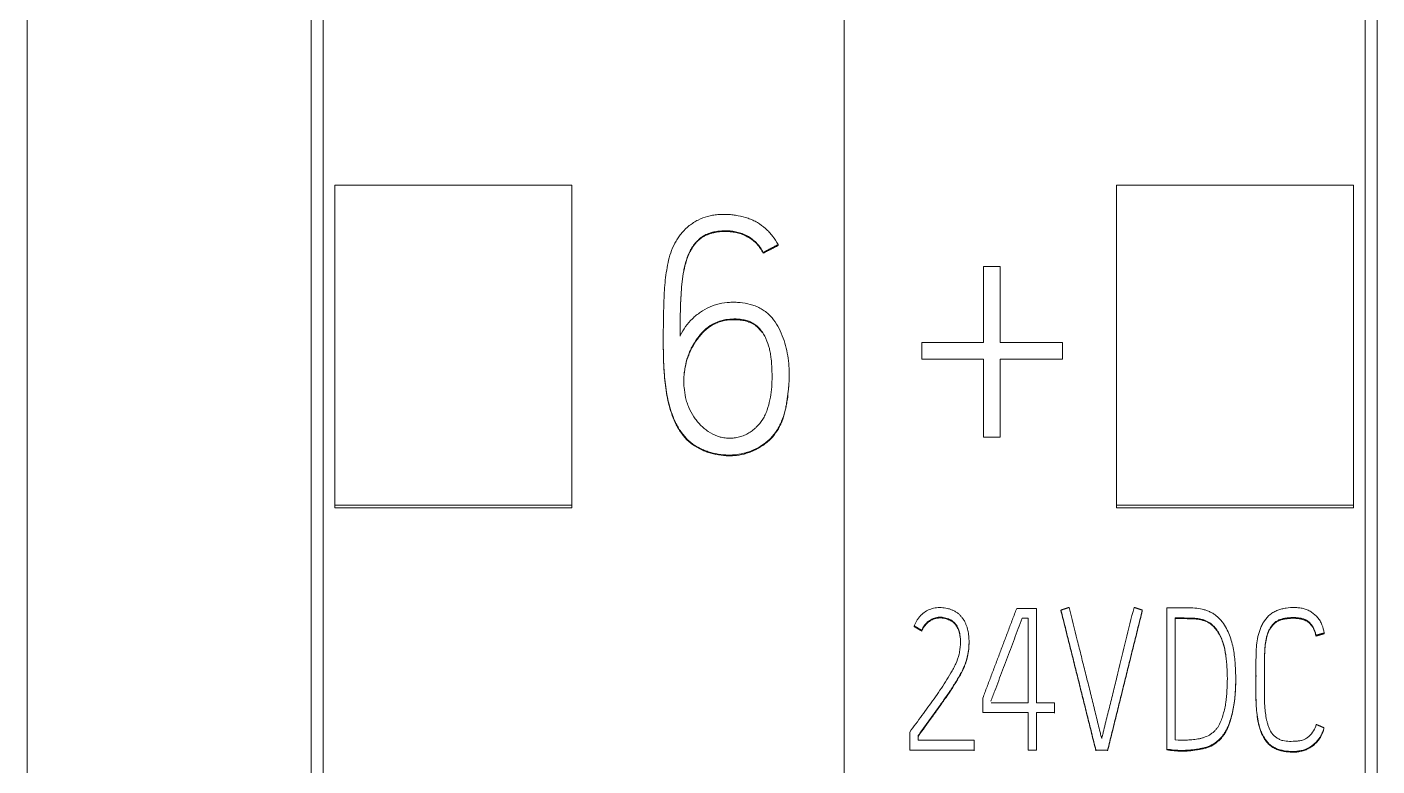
# Model space of a CAD drawing. Header units: millimetres. Extents: x 4134 to 7422, y 1400 to 3585.
# Drawn here: x 6000.95 to 6012.35, y 3308.75 to 3314.99 of the extents above; entities that cross this region are included whole.
import ezdxf

# ---------------------------------------------------------------- set-up
doc = ezdxf.new("R2010")
doc.units = ezdxf.units.MM
doc.layers.add('000-PI-Oprema', color=30, linetype='Continuous', lineweight=5)

# ---------------------------------------------------------------- blocks, each defined once
blk = doc.blocks.new('S7-1500 AI HS - 6ES7531-7NF10-0AB0')
at = {"layer": '000-PI-Oprema', "color": 0, "linetype": 'ByBlock', "lineweight": 0}
for p, q in [((34.8, 134.681), (34.8, 21.262)), ((30.4, 23.585), (30.4, 132.4)), ((30.5, 85.17), (30.5, 87.872)), ((30.5, 87.872), (32.5, 87.872)), ((32.5, 85.17), (32.5, 87.872)), ((34.244, 87.371), (34.244, 87.364)), ((34.116, 87.304), (34.116, 87.298)), ((33.273, 86.566), (33.273, 86.56)), ((34.336, 86.267), (34.336, 86.273)), ((30.5, 85.149), (30.5, 85.17)), ((30.5, 85.17), (32.5, 85.17)), ((32.5, 85.149), (32.5, 85.17)), ((30.5, 85.149), (32.5, 85.149))]:
    blk.add_line(p, q, dxfattribs=at)
for points, knots in [([(30.3, 23.299), (30.3, 26.64), (30.3, 34.605), (30.3, 47.245), (30.3, 62.731), (30.3, 77.025), (30.3, 91.235), (30.3, 105.802), (30.3, 119.972), (30.3, 129.542), (30.3, 132.586)], [0, 0, 0, 0, 0.091483, 0.21812, 0.346206, 0.515858, 0.610111, 0.736264, 0.916066, 1, 1, 1, 1]), ([(27.9, 129.52), (27.9, 127.497), (27.9, 118.948), (27.9, 105.802), (27.9, 91.235), (27.9, 77.025), (27.9, 62.731), (27.9, 47.245), (27.9, 34.486), (27.9, 25.605), (27.9, 21.348), (27.9, 20.55)], [0, 0, 0, 0, 0.055935, 0.236292, 0.362833, 0.457376, 0.627551, 0.756032, 0.883059, 0.978086, 1, 1, 1, 1]), ([(34.244, 87.371), (34.229, 87.396), (34.213, 87.42), (34.187, 87.454), (34.178, 87.465), (34.158, 87.486), (34.148, 87.496), (34.115, 87.525), (34.092, 87.542), (34.055, 87.564), (34.042, 87.571), (34.015, 87.583), (34.002, 87.588), (33.961, 87.602), (33.933, 87.61), (33.891, 87.617), (33.876, 87.619), (33.847, 87.623), (33.833, 87.624), (33.79, 87.626), (33.761, 87.626), (33.718, 87.622), (33.704, 87.621), (33.675, 87.616), (33.661, 87.613), (33.619, 87.601), (33.592, 87.591), (33.553, 87.571), (33.541, 87.564), (33.516, 87.548), (33.504, 87.54), (33.47, 87.513), (33.45, 87.493), (33.421, 87.46), (33.412, 87.448), (33.395, 87.425), (33.388, 87.413), (33.366, 87.375), (33.354, 87.349), (33.333, 87.295), (33.325, 87.267), (33.311, 87.212), (33.306, 87.184), (33.297, 87.127), (33.293, 87.099), (33.284, 87.014), (33.28, 86.956), (33.276, 86.841), (33.275, 86.784), (33.272, 86.612), (33.271, 86.497), (33.277, 86.354), (33.278, 86.325), (33.282, 86.268), (33.285, 86.24), (33.294, 86.154), (33.303, 86.098), (33.32, 86.027), (33.323, 86.013), (33.331, 85.986), (33.336, 85.972), (33.349, 85.931), (33.36, 85.904), (33.378, 85.865), (33.385, 85.852), (33.399, 85.826), (33.406, 85.814), (33.43, 85.777), (33.448, 85.755), (33.478, 85.724), (33.489, 85.714), (33.511, 85.695), (33.523, 85.686), (33.559, 85.663), (33.585, 85.649), (33.625, 85.632), (33.639, 85.627), (33.667, 85.618), (33.68, 85.614), (33.723, 85.604), (33.751, 85.599), (33.794, 85.595), (33.809, 85.594), (33.838, 85.594), (33.853, 85.594), (33.896, 85.597), (33.924, 85.602), (33.966, 85.612), (33.98, 85.616), (34.008, 85.625), (34.021, 85.631), (34.061, 85.648), (34.086, 85.663), (34.122, 85.687), (34.134, 85.696), (34.156, 85.714), (34.167, 85.724), (34.198, 85.755), (34.216, 85.777), (34.24, 85.814), (34.247, 85.826), (34.26, 85.852), (34.266, 85.865), (34.283, 85.906), (34.292, 85.933), (34.303, 85.975), (34.306, 85.989), (34.312, 86.017), (34.314, 86.032), (34.321, 86.075), (34.325, 86.103), (34.334, 86.189), (34.337, 86.247), (34.335, 86.332), (34.333, 86.361), (34.326, 86.418), (34.321, 86.447), (34.309, 86.504), (34.302, 86.533), (34.284, 86.588), (34.273, 86.615), (34.248, 86.668), (34.234, 86.694), (34.201, 86.741), (34.182, 86.763), (34.15, 86.794), (34.138, 86.803), (34.114, 86.82), (34.102, 86.827), (34.076, 86.841), (34.063, 86.847), (34.035, 86.858), (34.021, 86.862), (33.979, 86.873), (33.95, 86.878), (33.906, 86.883), (33.891, 86.883), (33.862, 86.884), (33.847, 86.884), (33.804, 86.881), (33.775, 86.877), (33.731, 86.867), (33.717, 86.863), (33.69, 86.854), (33.676, 86.849), (33.637, 86.831), (33.611, 86.817), (33.575, 86.792), (33.563, 86.783), (33.54, 86.765), (33.529, 86.755), (33.498, 86.725), (33.479, 86.703), (33.444, 86.655), (33.428, 86.63), (33.415, 86.604)], [0, 0, 0, 0, 0.015625, 0.015625, 0.023438, 0.023438, 0.03125, 0.03125, 0.046875, 0.046875, 0.054688, 0.054688, 0.0625, 0.0625, 0.078125, 0.078125, 0.085938, 0.085938, 0.09375, 0.09375, 0.109375, 0.109375, 0.117188, 0.117188, 0.125, 0.125, 0.140625, 0.140625, 0.148438, 0.148438, 0.15625, 0.15625, 0.171875, 0.171875, 0.179688, 0.179688, 0.1875, 0.1875, 0.203125, 0.203125, 0.21875, 0.21875, 0.234375, 0.234375, 0.25, 0.25, 0.28125, 0.28125, 0.3125, 0.3125, 0.375, 0.375, 0.390625, 0.390625, 0.40625, 0.40625, 0.4375, 0.4375, 0.445313, 0.445313, 0.453125, 0.453125, 0.46875, 0.46875, 0.476563, 0.476563, 0.484375, 0.484375, 0.5, 0.5, 0.507813, 0.507813, 0.515625, 0.515625, 0.53125, 0.53125, 0.539063, 0.539063, 0.546875, 0.546875, 0.5625, 0.5625, 0.570313, 0.570313, 0.578125, 0.578125, 0.59375, 0.59375, 0.601563, 0.601563, 0.609375, 0.609375, 0.625, 0.625, 0.632813, 0.632813, 0.640625, 0.640625, 0.65625, 0.65625, 0.664063, 0.664063, 0.671875, 0.671875, 0.6875, 0.6875, 0.695313, 0.695313, 0.703125, 0.703125, 0.71875, 0.71875, 0.75, 0.75, 0.765625, 0.765625, 0.78125, 0.78125, 0.796875, 0.796875, 0.8125, 0.8125, 0.828125, 0.828125, 0.84375, 0.84375, 0.851563, 0.851563, 0.859375, 0.859375, 0.867188, 0.867188, 0.875, 0.875, 0.890625, 0.890625, 0.898438, 0.898438, 0.90625, 0.90625, 0.921875, 0.921875, 0.929688, 0.929688, 0.9375, 0.9375, 0.953125, 0.953125, 0.960938, 0.960938, 0.96875, 0.96875, 0.984375, 0.984375, 1, 1, 1, 1]), ([(33.415, 86.604), (33.414, 86.665), (33.415, 86.726), (33.417, 86.817), (33.418, 86.848), (33.421, 86.909), (33.422, 86.939), (33.426, 87), (33.428, 87.03), (33.435, 87.09), (33.439, 87.12), (33.448, 87.165), (33.452, 87.18), (33.459, 87.21), (33.463, 87.225), (33.477, 87.269), (33.489, 87.298), (33.507, 87.332), (33.511, 87.339), (33.519, 87.352), (33.524, 87.358), (33.537, 87.377), (33.547, 87.389), (33.563, 87.406), (33.569, 87.411), (33.58, 87.422), (33.587, 87.426), (33.605, 87.44), (33.619, 87.448), (33.64, 87.458), (33.647, 87.461), (33.661, 87.467), (33.669, 87.469), (33.691, 87.476), (33.706, 87.479), (33.737, 87.484), (33.752, 87.485), (33.783, 87.487), (33.799, 87.487), (33.83, 87.486), (33.845, 87.485), (33.876, 87.481), (33.898, 87.476), (33.92, 87.47), (33.935, 87.465), (33.942, 87.462), (33.964, 87.453), (33.978, 87.446), (34.005, 87.431), (34.018, 87.422), (34.036, 87.407), (34.042, 87.402), (34.053, 87.392), (34.059, 87.386), (34.074, 87.369), (34.084, 87.357), (34.102, 87.332), (34.109, 87.318), (34.116, 87.304)], [0, 0, 0, 0, 0.125, 0.125, 0.1875, 0.1875, 0.25, 0.25, 0.3125, 0.3125, 0.375, 0.375, 0.40625, 0.40625, 0.4375, 0.4375, 0.5, 0.5, 0.515625, 0.515625, 0.53125, 0.53125, 0.5625, 0.5625, 0.578125, 0.578125, 0.59375, 0.59375, 0.625, 0.625, 0.640625, 0.640625, 0.65625, 0.65625, 0.6875, 0.6875, 0.71875, 0.71875, 0.75, 0.75, 0.78125, 0.78125, 0.8125, 0.828125, 0.828125, 0.84375, 0.84375, 0.875, 0.875, 0.90625, 0.90625, 0.921875, 0.921875, 0.9375, 0.9375, 0.96875, 0.96875, 1, 1, 1, 1]), ([(34.116, 87.298), (34.103, 87.326), (34.085, 87.351), (34.059, 87.379), (34.054, 87.385), (34.043, 87.395), (34.037, 87.401), (34.019, 87.415), (33.993, 87.432), (33.965, 87.446), (33.937, 87.458), (33.922, 87.463), (33.892, 87.471), (33.877, 87.474), (33.847, 87.479), (33.831, 87.48), (33.785, 87.481), (33.754, 87.48), (33.708, 87.473), (33.693, 87.47), (33.663, 87.461), (33.649, 87.456), (33.628, 87.446), (33.621, 87.443), (33.607, 87.435), (33.601, 87.431), (33.582, 87.417), (33.564, 87.402), (33.549, 87.385), (33.539, 87.373), (33.534, 87.367), (33.52, 87.348), (33.512, 87.335), (33.497, 87.308), (33.491, 87.294), (33.479, 87.266), (33.474, 87.251), (33.459, 87.207), (33.452, 87.177), (33.44, 87.117), (33.435, 87.087), (33.428, 87.027), (33.426, 86.996), (33.422, 86.935), (33.421, 86.904), (33.418, 86.843), (33.417, 86.813), (33.415, 86.721), (33.414, 86.659), (33.415, 86.598)], [0, 0, 0, 0, 0.0625, 0.0625, 0.078125, 0.078125, 0.09375, 0.09375, 0.125, 0.15625, 0.15625, 0.1875, 0.1875, 0.21875, 0.21875, 0.25, 0.25, 0.3125, 0.3125, 0.34375, 0.34375, 0.375, 0.375, 0.390625, 0.390625, 0.40625, 0.40625, 0.4375, 0.453125, 0.453125, 0.46875, 0.46875, 0.5, 0.5, 0.53125, 0.53125, 0.5625, 0.5625, 0.625, 0.625, 0.6875, 0.6875, 0.75, 0.75, 0.8125, 0.8125, 0.875, 0.875, 1, 1, 1, 1]), ([(33.687, 86.698), (33.713, 86.713), (33.741, 86.723), (33.783, 86.734), (33.798, 86.737), (33.827, 86.74), (33.856, 86.743), (33.886, 86.743), (33.915, 86.741), (33.93, 86.739), (33.959, 86.734), (33.973, 86.731), (34.001, 86.722), (34.015, 86.716), (34.041, 86.701), (34.053, 86.693), (34.075, 86.674), (34.085, 86.663), (34.103, 86.64), (34.112, 86.628), (34.127, 86.603), (34.133, 86.59), (34.152, 86.55), (34.161, 86.522), (34.172, 86.48), (34.175, 86.465), (34.18, 86.437), (34.182, 86.422), (34.187, 86.378), (34.189, 86.349), (34.191, 86.291), (34.192, 86.262), (34.19, 86.176), (34.185, 86.118), (34.167, 86.031), (34.16, 86.003), (34.145, 85.961), (34.139, 85.948), (34.127, 85.921), (34.12, 85.908), (34.097, 85.871), (34.078, 85.848), (34.052, 85.823), (34.046, 85.818), (34.035, 85.808), (34.03, 85.803), (34.012, 85.79), (34, 85.782), (33.974, 85.768), (33.961, 85.762), (33.933, 85.752), (33.905, 85.743), (33.876, 85.739), (33.847, 85.736), (33.832, 85.736), (33.802, 85.737), (33.788, 85.739), (33.759, 85.744), (33.745, 85.748), (33.703, 85.763), (33.677, 85.776), (33.64, 85.801), (33.628, 85.81), (33.606, 85.829), (33.585, 85.849), (33.565, 85.871), (33.547, 85.894), (33.538, 85.905), (33.514, 85.942), (33.5, 85.968), (33.483, 86.008), (33.478, 86.022), (33.469, 86.05), (33.465, 86.065), (33.455, 86.107), (33.451, 86.136), (33.447, 86.179), (33.446, 86.194), (33.446, 86.223), (33.446, 86.238), (33.449, 86.282), (33.452, 86.311), (33.463, 86.368), (33.47, 86.396), (33.485, 86.438), (33.49, 86.452), (33.501, 86.478), (33.508, 86.492), (33.528, 86.53), (33.543, 86.555), (33.568, 86.59), (33.577, 86.602), (33.596, 86.624), (33.607, 86.635), (33.638, 86.665), (33.662, 86.683), (33.687, 86.698)], [0, 0, 0, 0, 0.03125, 0.03125, 0.046875, 0.046875, 0.0625, 0.078125, 0.078125, 0.09375, 0.09375, 0.109375, 0.109375, 0.125, 0.125, 0.140625, 0.140625, 0.15625, 0.15625, 0.171875, 0.171875, 0.1875, 0.1875, 0.21875, 0.21875, 0.234375, 0.234375, 0.25, 0.25, 0.28125, 0.28125, 0.3125, 0.3125, 0.375, 0.375, 0.40625, 0.40625, 0.421875, 0.421875, 0.4375, 0.4375, 0.46875, 0.46875, 0.476563, 0.476563, 0.484375, 0.484375, 0.5, 0.5, 0.515625, 0.515625, 0.53125, 0.546875, 0.546875, 0.5625, 0.5625, 0.578125, 0.578125, 0.59375, 0.59375, 0.625, 0.625, 0.640625, 0.640625, 0.65625, 0.671875, 0.671875, 0.6875, 0.6875, 0.71875, 0.71875, 0.734375, 0.734375, 0.75, 0.75, 0.78125, 0.78125, 0.796875, 0.796875, 0.8125, 0.8125, 0.84375, 0.84375, 0.875, 0.875, 0.890625, 0.890625, 0.90625, 0.90625, 0.9375, 0.9375, 0.953125, 0.953125, 0.96875, 0.96875, 1, 1, 1, 1]), ([(33.687, 86.692), (33.662, 86.677), (33.639, 86.659), (33.607, 86.629), (33.597, 86.618), (33.578, 86.596), (33.569, 86.585), (33.543, 86.549), (33.528, 86.524), (33.507, 86.485), (33.501, 86.472), (33.49, 86.445), (33.485, 86.431), (33.47, 86.39), (33.463, 86.362), (33.455, 86.319), (33.452, 86.304), (33.449, 86.275), (33.448, 86.261), (33.446, 86.235), (33.446, 86.225), (33.446, 86.214)], [0, 0, 0, 0, 0.157122, 0.157122, 0.235682, 0.235682, 0.314243, 0.314243, 0.471365, 0.471365, 0.549925, 0.549925, 0.628486, 0.628486, 0.785608, 0.785608, 0.864168, 0.864168, 0.942729, 0.942729, 1, 1, 1, 1]), ([(34.108, 86.627), (34.104, 86.634), (34.099, 86.64), (34.084, 86.658), (34.074, 86.669), (34.057, 86.683), (34.051, 86.688), (34.039, 86.696), (34.033, 86.7), (34.014, 86.71), (34, 86.716), (33.972, 86.725), (33.958, 86.728), (33.929, 86.733), (33.915, 86.735), (33.885, 86.737), (33.871, 86.737), (33.827, 86.735), (33.798, 86.731), (33.755, 86.721), (33.741, 86.716), (33.72, 86.708), (33.714, 86.705), (33.7, 86.699), (33.694, 86.695), (33.687, 86.692)], [0, 0, 0, 0, 0.053837, 0.053837, 0.148453, 0.148453, 0.195761, 0.195761, 0.243069, 0.243069, 0.337686, 0.337686, 0.432302, 0.432302, 0.526918, 0.526918, 0.621535, 0.621535, 0.810767, 0.810767, 0.905384, 0.905384, 0.952692, 0.952692, 1, 1, 1, 1]), ([(34.336, 86.268), (34.336, 86.221), (34.333, 86.175), (34.325, 86.101), (34.322, 86.072), (34.315, 86.029), (34.312, 86.015), (34.307, 85.987), (34.303, 85.973), (34.293, 85.93), (34.284, 85.903), (34.268, 85.862), (34.262, 85.849), (34.249, 85.823), (34.241, 85.81), (34.218, 85.774), (34.2, 85.751), (34.17, 85.72), (34.159, 85.71), (34.137, 85.692), (34.125, 85.683), (34.089, 85.658), (34.064, 85.644), (34.024, 85.626), (34.011, 85.62), (33.983, 85.611), (33.969, 85.606), (33.927, 85.596), (33.899, 85.591), (33.855, 85.588), (33.84, 85.588), (33.811, 85.588), (33.797, 85.589), (33.753, 85.592), (33.725, 85.597), (33.682, 85.607), (33.668, 85.611), (33.641, 85.62), (33.627, 85.625), (33.587, 85.642), (33.562, 85.655), (33.531, 85.675), (33.525, 85.679), (33.514, 85.687), (33.508, 85.692), (33.491, 85.706), (33.48, 85.715), (33.45, 85.746), (33.432, 85.769), (33.408, 85.805), (33.4, 85.818), (33.386, 85.843), (33.379, 85.856), (33.361, 85.895), (33.35, 85.922), (33.332, 85.976), (33.324, 86.004), (33.31, 86.061), (33.304, 86.089), (33.295, 86.146), (33.287, 86.203), (33.283, 86.26), (33.279, 86.317), (33.277, 86.346), (33.273, 86.436), (33.273, 86.498), (33.273, 86.56)], [0, 0, 0, 0, 0.061961, 0.061961, 0.100808, 0.100808, 0.120232, 0.120232, 0.139655, 0.139655, 0.178502, 0.178502, 0.197926, 0.197926, 0.217349, 0.217349, 0.256196, 0.256196, 0.27562, 0.27562, 0.295043, 0.295043, 0.33389, 0.33389, 0.353314, 0.353314, 0.372737, 0.372737, 0.411584, 0.411584, 0.431008, 0.431008, 0.450431, 0.450431, 0.489278, 0.489278, 0.508702, 0.508702, 0.528125, 0.528125, 0.566972, 0.566972, 0.576684, 0.576684, 0.586396, 0.586396, 0.605819, 0.605819, 0.644666, 0.644666, 0.66409, 0.66409, 0.683513, 0.683513, 0.72236, 0.72236, 0.761207, 0.761207, 0.800054, 0.800054, 0.838901, 0.877748, 0.877748, 0.916595, 0.916595, 1, 1, 1, 1])]:
    blk.add_open_spline(points, degree=3, knots=knots, dxfattribs=at)
for points, weights in [([(34.116, 87.304), (34.18, 87.337), (34.244, 87.371)], [0.500000150618, 0.499999849382, 0.500000150618]), ([(34.244, 87.364), (34.18, 87.331), (34.116, 87.298)], [0.499999984441, 0.500000015559, 0.499999984441])]:
    blk.add_rational_spline(points, weights, degree=2, dxfattribs=at)
blk = doc.blocks.new('SIMATIC S7-1500 TM COUNT - 6ES7550-1AA01-0AB0')
at = {"color": 0, "linetype": 'ByBlock', "lineweight": 0}
for p, q in [((0, -12.319), (0, -125.738)), ((4.4, -14.6), (4.4, -123.415)), ((2.3, -61.83), (2.3, -59.128)), ((4.3, -59.128), (2.3, -59.128)), ((4.3, -61.83), (4.3, -59.128)), ((1.178, -60.455), (1.178, -59.813)), ((1.178, -59.813), (1.317, -59.813)), ((1.317, -59.813), (1.317, -60.455)), ((0.657, -60.596), (0.657, -60.455)), ((0.657, -60.455), (1.178, -60.455)), ((1.317, -60.455), (1.844, -60.455)), ((1.844, -60.455), (1.844, -60.596)), ((1.178, -60.596), (0.657, -60.596)), ((1.178, -61.255), (1.178, -60.596)), ((1.317, -60.596), (1.317, -61.255)), ((1.844, -60.596), (1.317, -60.596)), ((1.317, -61.255), (1.178, -61.255)), ((4.3, -61.83), (2.3, -61.83)), ((2.3, -61.851), (2.3, -61.83)), ((4.3, -61.851), (2.3, -61.851)), ((4.3, -61.851), (4.3, -61.83)), ((2.724, -63.889), (2.724, -62.697)), ((1.457, -62.7), (1.625, -62.7)), ((1.553, -62.783), (1.503, -62.783)), ((1.553, -63.497), (1.553, -62.783)), ((1.625, -62.7), (1.625, -63.497)), ((1.831, -62.715), (1.831, -62.721)), ((2.518, -62.715), (2.518, -62.721)), ((2.796, -63.811), (2.796, -62.781)), ((0.592, -62.848), (0.592, -62.854)), ((0.656, -62.886), (0.656, -62.892)), ((3.984, -62.928), (3.984, -62.934)), ((4.053, -62.908), (4.053, -62.914)), ((1.055, -62.989), (1.055, -62.983)), ((3.477, -63.171), (3.477, -63.177)), ((3.478, -63.274), (3.478, -63.267)), ((3.307, -63.303), (3.307, -63.297)), ((1.171, -63.58), (1.171, -63.457)), ((1.241, -63.497), (1.553, -63.497)), ((1.625, -63.497), (1.775, -63.497)), ((1.775, -63.497), (1.775, -63.58)), ((3.477, -63.397), (3.477, -63.403)), ((1.553, -63.58), (1.171, -63.58)), ((1.553, -63.897), (1.553, -63.58)), ((1.625, -63.58), (1.625, -63.897)), ((1.775, -63.58), (1.625, -63.58)), ((1.775, -63.58), (1.775, -63.586)), ((4.052, -63.708), (4.052, -63.714)), ((0.554, -63.744), (0.554, -63.897)), ((0.625, -63.814), (0.625, -63.774)), ((1.097, -63.814), (0.625, -63.814)), ((1.097, -63.897), (1.097, -63.814)), ((0.554, -63.897), (1.097, -63.897)), ((1.097, -63.897), (1.097, -63.903)), ((1.625, -63.897), (1.553, -63.897)), ((2.126, -63.897), (2.126, -63.903)), ((2.225, -63.897), (2.225, -63.903)), ((2.724, -63.889), (2.724, -63.895))]:
    blk.add_line(p, q, dxfattribs=at)
blk.add_polyline3d([(0.592, -62.848, 0), (0.593, -62.849, 0), (0.595, -62.849, 0), (0.596, -62.85, 0), (0.597, -62.851, 0), (0.599, -62.852, 0), (0.6, -62.852, 0), (0.601, -62.853, 0), (0.602, -62.854, 0), (0.604, -62.855, 0), (0.605, -62.855, 0), (0.606, -62.856, 0), (0.607, -62.857, 0), (0.609, -62.858, 0), (0.61, -62.859, 0), (0.611, -62.859, 0), (0.613, -62.86, 0), (0.614, -62.861, 0), (0.615, -62.862, 0), (0.616, -62.862, 0), (0.618, -62.863, 0), (0.619, -62.864, 0), (0.62, -62.865, 0), (0.621, -62.865, 0), (0.623, -62.866, 0), (0.624, -62.867, 0), (0.625, -62.868, 0), (0.627, -62.868, 0), (0.628, -62.869, 0), (0.629, -62.87, 0), (0.63, -62.871, 0), (0.632, -62.872, 0), (0.633, -62.872, 0), (0.634, -62.873, 0), (0.635, -62.874, 0), (0.637, -62.875, 0), (0.638, -62.875, 0), (0.639, -62.876, 0), (0.641, -62.877, 0), (0.642, -62.878, 0), (0.643, -62.878, 0), (0.644, -62.879, 0), (0.646, -62.88, 0), (0.647, -62.881, 0), (0.648, -62.881, 0), (0.649, -62.882, 0), (0.651, -62.883, 0), (0.652, -62.884, 0), (0.653, -62.884, 0), (0.655, -62.885, 0), (0.656, -62.886, 0)], dxfattribs=at)
for points, knots in [([(4.5, -14.414), (4.5, -17.458), (4.5, -27.028), (4.5, -41.198), (4.5, -55.765), (4.5, -69.975), (4.5, -84.269), (4.5, -99.755), (4.5, -112.395), (4.5, -120.36), (4.5, -123.701)], [0, 0, 0, 0, 0.083934, 0.263736, 0.389889, 0.484142, 0.653794, 0.78188, 0.908517, 1, 1, 1, 1]), ([(0.625, -63.774), (0.644, -63.747), (0.664, -63.719), (0.704, -63.665), (0.724, -63.637), (0.764, -63.582), (0.783, -63.555), (0.823, -63.5), (0.842, -63.472), (0.881, -63.417), (0.9, -63.389), (0.927, -63.346), (0.936, -63.332), (0.954, -63.303), (0.963, -63.288), (0.98, -63.259), (0.988, -63.244), (1.003, -63.214), (1.01, -63.198), (1.023, -63.167), (1.028, -63.151), (1.036, -63.127), (1.038, -63.119), (1.042, -63.103), (1.044, -63.094), (1.051, -63.052), (1.055, -63.019), (1.055, -62.968), (1.054, -62.951), (1.051, -62.926), (1.05, -62.918), (1.048, -62.901), (1.046, -62.893), (1.042, -62.876), (1.04, -62.868), (1.035, -62.851), (1.032, -62.843), (1.026, -62.828), (1.022, -62.82), (1.014, -62.805), (1.01, -62.797), (1, -62.783), (0.995, -62.777), (0.984, -62.764), (0.978, -62.757), (0.969, -62.749), (0.966, -62.746), (0.959, -62.74), (0.955, -62.738), (0.945, -62.731), (0.938, -62.726), (0.923, -62.718), (0.915, -62.715), (0.899, -62.708), (0.891, -62.705), (0.874, -62.701), (0.866, -62.699), (0.849, -62.696), (0.841, -62.695), (0.815, -62.693), (0.798, -62.693), (0.772, -62.696), (0.764, -62.697), (0.747, -62.701), (0.739, -62.703), (0.715, -62.711), (0.699, -62.719), (0.671, -62.738), (0.658, -62.749), (0.64, -62.768), (0.635, -62.774), (0.624, -62.788), (0.619, -62.795), (0.606, -62.817), (0.598, -62.832), (0.592, -62.848)], [0, 0, 0, 0, 0.0625, 0.0625, 0.125, 0.125, 0.1875, 0.1875, 0.25, 0.25, 0.3125, 0.3125, 0.34375, 0.34375, 0.375, 0.375, 0.40625, 0.40625, 0.4375, 0.4375, 0.46875, 0.46875, 0.484375, 0.484375, 0.5, 0.5, 0.5625, 0.5625, 0.59375, 0.59375, 0.609375, 0.609375, 0.625, 0.625, 0.640625, 0.640625, 0.65625, 0.65625, 0.671875, 0.671875, 0.6875, 0.6875, 0.703125, 0.703125, 0.71875, 0.71875, 0.726562, 0.726562, 0.734375, 0.734375, 0.75, 0.75, 0.765625, 0.765625, 0.78125, 0.78125, 0.796875, 0.796875, 0.8125, 0.8125, 0.84375, 0.84375, 0.859375, 0.859375, 0.875, 0.875, 0.90625, 0.90625, 0.9375, 0.9375, 0.953125, 0.953125, 0.96875, 0.96875, 1, 1, 1, 1]), ([(1.901, -62.692), (1.923, -62.784), (1.946, -62.876), (1.98, -63.014), (1.992, -63.06), (2.014, -63.153), (2.026, -63.199), (2.049, -63.291), (2.061, -63.337), (2.084, -63.429), (2.095, -63.475), (2.117, -63.567), (2.129, -63.613), (2.146, -63.683), (2.152, -63.706), (2.16, -63.74), (2.163, -63.752), (2.169, -63.775), (2.172, -63.786), (2.175, -63.798)], [0, 0, 0, 0, 0.25, 0.25, 0.375, 0.375, 0.5, 0.5, 0.625, 0.625, 0.75, 0.75, 0.875, 0.875, 0.9375, 0.9375, 0.96875, 0.96875, 1, 1, 1, 1]), ([(2.175, -63.798), (2.178, -63.786), (2.181, -63.775), (2.187, -63.752), (2.19, -63.74), (2.198, -63.705), (2.203, -63.682), (2.221, -63.613), (2.232, -63.567), (2.256, -63.475), (2.267, -63.429), (2.289, -63.337), (2.301, -63.291), (2.334, -63.152), (2.357, -63.06), (2.402, -62.876), (2.425, -62.784), (2.448, -62.692)], [0, 0, 0, 0, 0.03125, 0.03125, 0.0625, 0.0625, 0.125, 0.125, 0.25, 0.25, 0.375, 0.375, 0.5, 0.5, 0.75, 0.75, 1, 1, 1, 1]), ([(2.724, -62.697), (2.766, -62.695), (2.808, -62.695), (2.893, -62.695), (2.935, -62.695), (2.998, -62.702), (3.019, -62.706), (3.05, -62.714), (3.06, -62.718), (3.079, -62.725), (3.089, -62.73), (3.108, -62.739), (3.117, -62.745), (3.134, -62.756), (3.143, -62.763), (3.159, -62.777), (3.166, -62.784), (3.181, -62.8), (3.187, -62.808), (3.207, -62.833), (3.218, -62.85), (3.238, -62.888), (3.247, -62.907), (3.262, -62.946), (3.268, -62.966), (3.279, -63.006), (3.284, -63.027), (3.291, -63.068), (3.294, -63.089), (3.299, -63.13), (3.301, -63.151), (3.305, -63.213), (3.307, -63.255), (3.307, -63.338), (3.305, -63.379), (3.301, -63.442), (3.299, -63.462), (3.293, -63.504), (3.29, -63.525), (3.281, -63.566), (3.277, -63.587), (3.266, -63.627), (3.26, -63.647), (3.246, -63.687), (3.238, -63.706), (3.223, -63.734), (3.218, -63.743), (3.207, -63.761), (3.201, -63.77), (3.181, -63.795), (3.166, -63.809), (3.141, -63.829), (3.133, -63.836), (3.115, -63.847), (3.106, -63.852), (3.087, -63.861), (3.077, -63.865), (3.057, -63.872), (3.047, -63.875), (3.027, -63.88), (3.016, -63.882), (2.996, -63.887), (2.965, -63.892), (2.933, -63.895), (2.892, -63.898), (2.871, -63.899), (2.829, -63.899), (2.808, -63.898), (2.766, -63.894), (2.745, -63.892), (2.724, -63.889)], [0, 0, 0, 0, 0.0625, 0.0625, 0.125, 0.125, 0.15625, 0.15625, 0.171875, 0.171875, 0.1875, 0.1875, 0.203125, 0.203125, 0.21875, 0.21875, 0.234375, 0.234375, 0.25, 0.25, 0.28125, 0.28125, 0.3125, 0.3125, 0.34375, 0.34375, 0.375, 0.375, 0.40625, 0.40625, 0.4375, 0.4375, 0.5, 0.5, 0.5625, 0.5625, 0.59375, 0.59375, 0.625, 0.625, 0.65625, 0.65625, 0.6875, 0.6875, 0.71875, 0.71875, 0.734375, 0.734375, 0.75, 0.75, 0.78125, 0.78125, 0.796875, 0.796875, 0.8125, 0.8125, 0.828125, 0.828125, 0.84375, 0.84375, 0.859375, 0.859375, 0.875, 0.90625, 0.90625, 0.9375, 0.9375, 0.96875, 0.96875, 1, 1, 1, 1]), ([(4.053, -62.908), (4.05, -62.884), (4.044, -62.86), (4.03, -62.827), (4.025, -62.816), (4.012, -62.795), (4.005, -62.786), (3.989, -62.768), (3.981, -62.759), (3.962, -62.743), (3.953, -62.736), (3.932, -62.723), (3.922, -62.718), (3.905, -62.71), (3.899, -62.708), (3.888, -62.705), (3.87, -62.7), (3.852, -62.697), (3.828, -62.694), (3.816, -62.694), (3.78, -62.693), (3.756, -62.694), (3.72, -62.699), (3.708, -62.702), (3.685, -62.708), (3.673, -62.712), (3.65, -62.72), (3.639, -62.726), (3.623, -62.734), (3.618, -62.738), (3.608, -62.744), (3.603, -62.748), (3.579, -62.767), (3.563, -62.785), (3.542, -62.815), (3.536, -62.825), (3.525, -62.847), (3.52, -62.858), (3.511, -62.88), (3.507, -62.892), (3.5, -62.915), (3.497, -62.927), (3.489, -62.962), (3.485, -62.986), (3.481, -63.033), (3.479, -63.057), (3.478, -63.104), (3.478, -63.128), (3.477, -63.2), (3.478, -63.248), (3.477, -63.343), (3.477, -63.391), (3.478, -63.486), (3.48, -63.533), (3.488, -63.604), (3.491, -63.628), (3.5, -63.675), (3.506, -63.698), (3.518, -63.732), (3.522, -63.743), (3.532, -63.765), (3.538, -63.775), (3.55, -63.796), (3.556, -63.806), (3.571, -63.825), (3.579, -63.834), (3.596, -63.851), (3.605, -63.858), (3.625, -63.872), (3.636, -63.877), (3.669, -63.892), (3.692, -63.897), (3.739, -63.906), (3.763, -63.908), (3.799, -63.908), (3.811, -63.908), (3.829, -63.906), (3.835, -63.905), (3.846, -63.903), (3.852, -63.902), (3.882, -63.895), (3.904, -63.887), (3.931, -63.872), (3.936, -63.869), (3.946, -63.863), (3.951, -63.859), (3.965, -63.849), (3.974, -63.841), (3.987, -63.828), (3.991, -63.824), (3.999, -63.815), (4.003, -63.81), (4.014, -63.796), (4.027, -63.776), (4.037, -63.754), (4.045, -63.731), (4.049, -63.72), (4.052, -63.708)], [0, 0, 0, 0, 0.03125, 0.03125, 0.046875, 0.046875, 0.0625, 0.0625, 0.078125, 0.078125, 0.09375, 0.09375, 0.109375, 0.109375, 0.117187, 0.117187, 0.125, 0.140625, 0.140625, 0.15625, 0.15625, 0.1875, 0.1875, 0.203125, 0.203125, 0.21875, 0.21875, 0.234375, 0.234375, 0.242187, 0.242187, 0.25, 0.25, 0.28125, 0.28125, 0.296875, 0.296875, 0.3125, 0.3125, 0.328125, 0.328125, 0.34375, 0.34375, 0.375, 0.375, 0.40625, 0.40625, 0.4375, 0.4375, 0.5, 0.5, 0.5625, 0.5625, 0.625, 0.625, 0.65625, 0.65625, 0.6875, 0.6875, 0.703125, 0.703125, 0.71875, 0.71875, 0.734375, 0.734375, 0.75, 0.75, 0.765625, 0.765625, 0.78125, 0.78125, 0.8125, 0.8125, 0.84375, 0.84375, 0.859375, 0.859375, 0.867187, 0.867187, 0.875, 0.875, 0.90625, 0.90625, 0.914062, 0.914062, 0.921875, 0.921875, 0.9375, 0.9375, 0.945312, 0.945312, 0.953125, 0.953125, 0.96875, 0.984375, 0.984375, 1, 1, 1, 1]), ([(0.656, -62.886), (0.661, -62.872), (0.668, -62.859), (0.684, -62.836), (0.694, -62.824), (0.711, -62.81), (0.716, -62.806), (0.729, -62.798), (0.735, -62.794), (0.755, -62.784), (0.769, -62.78), (0.79, -62.776), (0.798, -62.775), (0.812, -62.775), (0.82, -62.775), (0.834, -62.776), (0.841, -62.778), (0.856, -62.781), (0.863, -62.783), (0.877, -62.787), (0.883, -62.79), (0.897, -62.796), (0.903, -62.8), (0.915, -62.808), (0.921, -62.812), (0.932, -62.822), (0.937, -62.828), (0.946, -62.839), (0.95, -62.845), (0.957, -62.858), (0.96, -62.864), (0.969, -62.885), (0.973, -62.899), (0.979, -62.927), (0.981, -62.942), (0.983, -62.971), (0.983, -63), (0.98, -63.029), (0.976, -63.057), (0.974, -63.072), (0.963, -63.114), (0.954, -63.142), (0.937, -63.181), (0.93, -63.194), (0.916, -63.22), (0.909, -63.233), (0.887, -63.27), (0.872, -63.295), (0.841, -63.344), (0.825, -63.368), (0.793, -63.416), (0.776, -63.44), (0.742, -63.487), (0.725, -63.511), (0.691, -63.558), (0.674, -63.581), (0.64, -63.628), (0.623, -63.651), (0.588, -63.698), (0.571, -63.721), (0.554, -63.744)], [0, 0, 0, 0, 0.03125, 0.03125, 0.0625, 0.0625, 0.078125, 0.078125, 0.09375, 0.09375, 0.125, 0.125, 0.140625, 0.140625, 0.15625, 0.15625, 0.171875, 0.171875, 0.1875, 0.1875, 0.203125, 0.203125, 0.21875, 0.21875, 0.234375, 0.234375, 0.25, 0.25, 0.265625, 0.265625, 0.28125, 0.28125, 0.3125, 0.3125, 0.34375, 0.34375, 0.375, 0.40625, 0.40625, 0.4375, 0.4375, 0.5, 0.5, 0.53125, 0.53125, 0.5625, 0.5625, 0.625, 0.625, 0.6875, 0.6875, 0.75, 0.75, 0.8125, 0.8125, 0.875, 0.875, 0.9375, 0.9375, 1, 1, 1, 1]), ([(0.983, -62.989), (0.983, -62.981), (0.983, -62.974), (0.981, -62.952), (0.979, -62.937), (0.974, -62.908), (0.97, -62.894), (0.962, -62.874), (0.959, -62.867), (0.952, -62.854), (0.948, -62.848), (0.939, -62.836), (0.934, -62.83), (0.923, -62.82), (0.918, -62.816), (0.905, -62.807), (0.899, -62.804), (0.886, -62.797), (0.879, -62.794), (0.858, -62.787), (0.844, -62.784), (0.821, -62.781), (0.814, -62.781), (0.799, -62.781), (0.785, -62.783), (0.77, -62.786), (0.756, -62.79), (0.749, -62.793), (0.736, -62.799), (0.73, -62.803), (0.718, -62.811), (0.712, -62.816), (0.695, -62.83), (0.685, -62.841), (0.668, -62.865), (0.661, -62.878), (0.656, -62.892)], [0, 0, 0, 0, 0.043977, 0.043977, 0.130888, 0.130888, 0.217799, 0.217799, 0.261255, 0.261255, 0.304711, 0.304711, 0.348166, 0.348166, 0.391622, 0.391622, 0.435077, 0.435077, 0.478533, 0.478533, 0.565444, 0.565444, 0.6089, 0.6089, 0.652355, 0.695811, 0.695811, 0.739266, 0.739266, 0.782722, 0.782722, 0.826178, 0.826178, 0.913089, 0.913089, 1, 1, 1, 1]), ([(1.503, -62.783), (1.492, -62.812), (1.481, -62.842), (1.459, -62.9), (1.448, -62.929), (1.416, -63.017), (1.394, -63.076), (1.349, -63.193), (1.327, -63.251), (1.294, -63.339), (1.283, -63.368), (1.266, -63.412), (1.26, -63.427), (1.252, -63.448), (1.249, -63.456), (1.244, -63.47), (1.241, -63.478), (1.238, -63.485)], [0, 0, 0, 0, 0.125, 0.125, 0.25, 0.25, 0.5, 0.5, 0.75, 0.75, 0.875, 0.875, 0.9375, 0.9375, 0.96875, 0.96875, 1, 1, 1, 1]), ([(2.796, -62.781), (2.83, -62.78), (2.864, -62.781), (2.915, -62.782), (2.932, -62.782), (2.958, -62.783), (2.966, -62.784), (2.983, -62.785), (2.992, -62.787), (3.017, -62.791), (3.033, -62.796), (3.057, -62.805), (3.065, -62.809), (3.08, -62.817), (3.087, -62.821), (3.1, -62.831), (3.107, -62.837), (3.119, -62.848), (3.125, -62.854), (3.142, -62.874), (3.152, -62.888), (3.165, -62.909), (3.169, -62.917), (3.177, -62.932), (3.18, -62.939), (3.191, -62.963), (3.208, -63.01), (3.218, -63.06), (3.225, -63.11), (3.227, -63.127), (3.23, -63.16), (3.231, -63.177), (3.235, -63.227), (3.236, -63.26), (3.236, -63.327), (3.235, -63.361), (3.231, -63.427), (3.228, -63.461), (3.221, -63.51), (3.218, -63.527), (3.21, -63.56), (3.206, -63.577), (3.197, -63.609), (3.192, -63.626), (3.18, -63.657), (3.173, -63.673), (3.161, -63.695), (3.156, -63.703), (3.146, -63.717), (3.14, -63.723), (3.129, -63.736), (3.123, -63.742), (3.109, -63.752), (3.102, -63.758), (3.081, -63.772), (3.065, -63.78), (3.041, -63.789), (3.033, -63.792), (3.017, -63.797), (3.008, -63.799), (2.983, -63.804), (2.966, -63.806), (2.933, -63.81), (2.916, -63.811), (2.864, -63.813), (2.83, -63.813), (2.796, -63.811)], [0, 0, 0, 0, 0.0625, 0.0625, 0.09375, 0.09375, 0.109375, 0.109375, 0.125, 0.125, 0.15625, 0.15625, 0.171875, 0.171875, 0.1875, 0.1875, 0.203125, 0.203125, 0.21875, 0.21875, 0.25, 0.25, 0.265625, 0.265625, 0.28125, 0.28125, 0.3125, 0.375, 0.375, 0.40625, 0.40625, 0.4375, 0.4375, 0.5, 0.5, 0.5625, 0.5625, 0.625, 0.625, 0.65625, 0.65625, 0.6875, 0.6875, 0.71875, 0.71875, 0.75, 0.75, 0.765625, 0.765625, 0.78125, 0.78125, 0.796875, 0.796875, 0.8125, 0.8125, 0.84375, 0.84375, 0.859375, 0.859375, 0.875, 0.875, 0.90625, 0.90625, 0.9375, 0.9375, 1, 1, 1, 1]), ([(3.225, -63.12), (3.224, -63.113), (3.224, -63.106), (3.218, -63.065), (3.211, -63.032), (3.196, -62.983), (3.19, -62.967), (3.176, -62.937), (3.169, -62.922), (3.155, -62.9), (3.151, -62.893), (3.141, -62.879), (3.136, -62.873), (3.119, -62.853), (3.106, -62.842), (3.086, -62.827), (3.078, -62.822), (3.063, -62.814), (3.056, -62.81), (3.04, -62.804), (3.032, -62.802), (3.015, -62.797), (3.007, -62.795), (2.982, -62.791), (2.965, -62.79), (2.931, -62.788), (2.914, -62.788), (2.863, -62.787), (2.83, -62.786), (2.796, -62.788)], [0, 0, 0, 0, 0.033155, 0.033155, 0.194296, 0.194296, 0.274866, 0.274866, 0.355436, 0.355436, 0.395722, 0.395722, 0.436007, 0.436007, 0.516577, 0.516577, 0.556863, 0.556863, 0.597148, 0.597148, 0.637433, 0.637433, 0.677718, 0.677718, 0.758289, 0.758289, 0.838859, 0.838859, 1, 1, 1, 1]), ([(3.986, -63.68), (3.981, -63.699), (3.974, -63.717), (3.954, -63.751), (3.942, -63.766), (3.92, -63.786), (3.912, -63.792), (3.895, -63.802), (3.887, -63.806), (3.873, -63.812), (3.868, -63.813), (3.859, -63.816), (3.854, -63.817), (3.84, -63.819), (3.83, -63.82), (3.81, -63.822), (3.801, -63.822), (3.781, -63.823), (3.771, -63.823), (3.742, -63.823), (3.723, -63.821), (3.694, -63.814), (3.685, -63.81), (3.668, -63.802), (3.659, -63.797), (3.643, -63.786), (3.635, -63.78), (3.621, -63.766), (3.615, -63.759), (3.598, -63.734), (3.59, -63.717), (3.58, -63.689), (3.577, -63.68), (3.572, -63.661), (3.57, -63.652), (3.559, -63.605), (3.555, -63.566), (3.55, -63.489), (3.55, -63.45), (3.55, -63.392), (3.55, -63.373), (3.55, -63.334), (3.55, -63.314), (3.55, -63.256), (3.549, -63.217), (3.549, -63.159), (3.55, -63.14), (3.55, -63.101), (3.551, -63.082), (3.553, -63.043), (3.554, -63.024), (3.559, -62.985), (3.561, -62.966), (3.568, -62.938), (3.571, -62.928), (3.577, -62.91), (3.58, -62.901), (3.588, -62.883), (3.593, -62.874), (3.603, -62.858), (3.609, -62.85), (3.621, -62.835), (3.628, -62.828), (3.639, -62.818), (3.643, -62.815), (3.65, -62.809), (3.655, -62.807), (3.667, -62.8), (3.676, -62.796), (3.695, -62.79), (3.704, -62.787), (3.723, -62.784), (3.733, -62.782), (3.752, -62.78), (3.762, -62.779), (3.781, -62.778), (3.791, -62.778), (3.81, -62.778), (3.82, -62.779), (3.839, -62.781), (3.849, -62.782), (3.868, -62.786), (3.877, -62.789), (3.895, -62.796), (3.904, -62.8), (3.92, -62.811), (3.928, -62.817), (3.941, -62.831), (3.947, -62.839), (3.958, -62.855), (3.963, -62.863), (3.971, -62.881), (3.975, -62.89), (3.981, -62.908), (3.983, -62.918), (3.984, -62.928)], [0, 0, 0, 0, 0.03125, 0.03125, 0.0625, 0.0625, 0.078125, 0.078125, 0.09375, 0.09375, 0.101562, 0.101562, 0.109375, 0.109375, 0.125, 0.125, 0.140625, 0.140625, 0.15625, 0.15625, 0.1875, 0.1875, 0.203125, 0.203125, 0.21875, 0.21875, 0.234375, 0.234375, 0.25, 0.25, 0.28125, 0.28125, 0.296875, 0.296875, 0.3125, 0.3125, 0.375, 0.375, 0.4375, 0.4375, 0.46875, 0.46875, 0.5, 0.5, 0.5625, 0.5625, 0.59375, 0.59375, 0.625, 0.625, 0.65625, 0.65625, 0.6875, 0.6875, 0.703125, 0.703125, 0.71875, 0.71875, 0.734375, 0.734375, 0.75, 0.75, 0.765625, 0.765625, 0.773438, 0.773438, 0.78125, 0.78125, 0.796875, 0.796875, 0.8125, 0.8125, 0.828125, 0.828125, 0.84375, 0.84375, 0.859375, 0.859375, 0.875, 0.875, 0.890625, 0.890625, 0.90625, 0.90625, 0.921875, 0.921875, 0.9375, 0.9375, 0.953125, 0.953125, 0.96875, 0.96875, 0.984375, 0.984375, 1, 1, 1, 1]), ([(3.984, -62.934), (3.981, -62.914), (3.976, -62.896), (3.963, -62.869), (3.958, -62.861), (3.947, -62.845), (3.941, -62.837), (3.931, -62.827), (3.927, -62.823), (3.92, -62.817), (3.916, -62.814), (3.904, -62.806), (3.895, -62.802), (3.877, -62.795), (3.867, -62.792), (3.848, -62.788), (3.839, -62.787), (3.819, -62.785), (3.809, -62.784), (3.79, -62.784), (3.77, -62.785), (3.751, -62.786), (3.732, -62.789), (3.722, -62.79), (3.708, -62.793), (3.703, -62.794), (3.694, -62.796), (3.689, -62.798), (3.675, -62.802), (3.666, -62.806), (3.654, -62.814), (3.649, -62.816), (3.642, -62.822), (3.638, -62.825), (3.627, -62.835), (3.62, -62.842), (3.608, -62.857), (3.602, -62.865), (3.592, -62.882), (3.583, -62.899), (3.576, -62.918), (3.57, -62.936), (3.568, -62.946), (3.561, -62.974), (3.558, -62.993), (3.554, -63.032), (3.551, -63.07), (3.55, -63.109), (3.55, -63.147), (3.549, -63.205), (3.55, -63.263), (3.55, -63.321), (3.55, -63.34), (3.55, -63.379), (3.55, -63.398), (3.55, -63.419), (3.55, -63.421), (3.55, -63.423)], [0, 0, 0, 0, 0.055243, 0.055243, 0.082864, 0.082864, 0.110485, 0.110485, 0.124296, 0.124296, 0.138106, 0.138106, 0.165728, 0.165728, 0.193349, 0.193349, 0.22097, 0.22097, 0.248591, 0.248591, 0.276213, 0.303834, 0.303834, 0.331455, 0.331455, 0.345266, 0.345266, 0.359076, 0.359076, 0.386698, 0.386698, 0.400508, 0.400508, 0.414319, 0.414319, 0.44194, 0.44194, 0.469561, 0.469561, 0.497183, 0.524804, 0.524804, 0.552425, 0.552425, 0.607668, 0.607668, 0.66291, 0.718153, 0.718153, 0.773395, 0.88388, 0.88388, 0.939123, 0.939123, 0.994365, 0.994365, 1, 1, 1, 1]), ([(1.055, -62.989), (1.055, -62.991), (1.055, -62.992), (1.054, -63.028), (1.051, -63.062), (1.041, -63.111), (1.037, -63.128), (1.03, -63.152), (1.027, -63.16), (1.022, -63.176), (1.018, -63.184), (1.009, -63.208), (1.002, -63.223), (0.986, -63.253), (0.978, -63.267), (0.936, -63.34), (0.899, -63.396), (0.841, -63.48), (0.822, -63.507), (0.783, -63.562), (0.763, -63.589), (0.704, -63.671), (0.664, -63.726), (0.625, -63.781)], [0, 0, 0, 0, 0.005333, 0.005333, 0.115851, 0.115851, 0.17111, 0.17111, 0.19874, 0.19874, 0.22637, 0.22637, 0.281629, 0.281629, 0.336888, 0.336888, 0.557926, 0.557926, 0.668444, 0.668444, 0.778963, 0.778963, 1, 1, 1, 1]), ([(2.724, -63.895), (2.745, -63.898), (2.766, -63.901), (2.808, -63.904), (2.829, -63.905), (2.871, -63.905), (2.892, -63.905), (2.934, -63.902), (2.955, -63.899), (2.986, -63.894), (2.997, -63.892), (3.018, -63.888), (3.038, -63.884), (3.059, -63.878), (3.079, -63.871), (3.089, -63.867), (3.117, -63.853), (3.135, -63.841), (3.159, -63.821), (3.167, -63.814), (3.182, -63.799), (3.189, -63.791), (3.202, -63.774), (3.208, -63.766), (3.219, -63.748), (3.225, -63.738), (3.239, -63.71), (3.247, -63.69), (3.261, -63.651), (3.267, -63.631), (3.277, -63.59), (3.282, -63.569), (3.302, -63.467), (3.307, -63.385), (3.307, -63.302)], [0, 0, 0, 0, 0.062633, 0.062633, 0.125266, 0.125266, 0.187899, 0.187899, 0.250532, 0.250532, 0.281849, 0.281849, 0.313165, 0.344482, 0.344482, 0.375799, 0.375799, 0.438432, 0.438432, 0.469748, 0.469748, 0.501065, 0.501065, 0.532381, 0.532381, 0.563698, 0.563698, 0.626331, 0.626331, 0.688964, 0.688964, 0.751597, 0.751597, 1, 1, 1, 1]), ([(4.052, -63.714), (4.046, -63.738), (4.038, -63.76), (4.02, -63.792), (4.014, -63.802), (3.999, -63.822), (3.991, -63.83), (3.974, -63.847), (3.965, -63.855), (3.951, -63.866), (3.946, -63.869), (3.935, -63.876), (3.93, -63.879), (3.914, -63.887), (3.903, -63.893), (3.881, -63.901), (3.869, -63.904), (3.845, -63.91), (3.834, -63.912), (3.81, -63.914), (3.797, -63.914), (3.761, -63.914), (3.737, -63.912), (3.702, -63.905), (3.69, -63.903), (3.673, -63.898), (3.667, -63.896), (3.655, -63.892), (3.65, -63.89), (3.633, -63.882), (3.623, -63.876), (3.608, -63.866), (3.603, -63.862), (3.594, -63.854), (3.589, -63.85), (3.576, -63.837), (3.568, -63.828), (3.554, -63.809), (3.547, -63.798), (3.529, -63.767), (3.52, -63.745), (3.508, -63.71), (3.505, -63.699), (3.499, -63.675), (3.497, -63.663), (3.49, -63.628), (3.487, -63.604), (3.479, -63.533), (3.478, -63.485), (3.477, -63.426), (3.477, -63.414), (3.477, -63.403)], [0, 0, 0, 0, 0.069054, 0.069054, 0.10358, 0.10358, 0.138107, 0.138107, 0.172634, 0.172634, 0.189897, 0.189897, 0.207161, 0.207161, 0.241688, 0.241688, 0.276214, 0.276214, 0.310741, 0.310741, 0.345268, 0.345268, 0.414322, 0.414322, 0.448849, 0.448849, 0.466112, 0.466112, 0.483375, 0.483375, 0.517902, 0.517902, 0.535166, 0.535166, 0.552429, 0.552429, 0.586956, 0.586956, 0.621483, 0.621483, 0.690536, 0.690536, 0.725063, 0.725063, 0.75959, 0.75959, 0.828643, 0.828643, 0.966751, 0.966751, 1, 1, 1, 1])]:
    blk.add_open_spline(points, degree=3, knots=knots, dxfattribs=at)
for points, weights in [([(1.831, -62.715), (1.866, -62.703), (1.901, -62.692)], [0.499997584596, 0.500002415404, 0.499997584596]), ([(2.448, -62.692), (2.483, -62.703), (2.518, -62.715)], [0.500001270953, 0.499998729047, 0.500001270953]), ([(1.171, -63.457), (1.314, -63.079), (1.457, -62.7)], [0.500000017824, 0.499999982176, 0.500000017824]), ([(2.126, -63.897), (1.979, -63.306), (1.831, -62.715)], [0.500000044146, 0.499999955854, 0.500000044146]), ([(1.831, -62.721), (1.979, -63.312), (2.126, -63.903)], [0.500000043997, 0.499999956003, 0.500000043997]), ([(2.518, -62.715), (2.371, -63.306), (2.225, -63.897)], [0.500000043905, 0.499999956095, 0.500000043905]), ([(2.225, -63.903), (2.371, -63.312), (2.518, -62.721)], [0.500000043505, 0.499999956495, 0.500000043505]), ([(0.656, -62.892), (0.624, -62.873), (0.592, -62.854)], [0.500000153897, 0.499999846103, 0.500000153897]), ([(3.984, -62.928), (4.019, -62.918), (4.053, -62.908)], [0.500002327948, 0.499997672052, 0.500002327948]), ([(4.053, -62.914), (4.019, -62.924), (3.984, -62.934)], [0.499996444607, 0.500003555393, 0.499996444607]), ([(4.052, -63.708), (4.019, -63.694), (3.986, -63.68)], [0.500000471344, 0.499999528656, 0.500000471344])]:
    blk.add_rational_spline(points, weights, degree=2, dxfattribs=at)
blk.add_open_spline([(2.225, -63.897), (2.192, -63.897), (2.159, -63.897), (2.126, -63.897)], degree=3, dxfattribs=at)

msp = doc.modelspace()

# ---------------------------------------------------------------- block references
at = {"layer": '000-PI-Oprema', "color": 0, "linetype": 'ByBlock', "lineweight": 0}
for name, p in [('S7-1500 AI HS - 6ES7531-7NF10-0AB0', (5973.048, 3225.785)), ('SIMATIC S7-1500 TM COUNT - 6ES7550-1AA01-0AB0', (6007.848, 3372.785))]:
    msp.add_blockref(name, p, dxfattribs=at)

doc.saveas('drawing.dxf')
